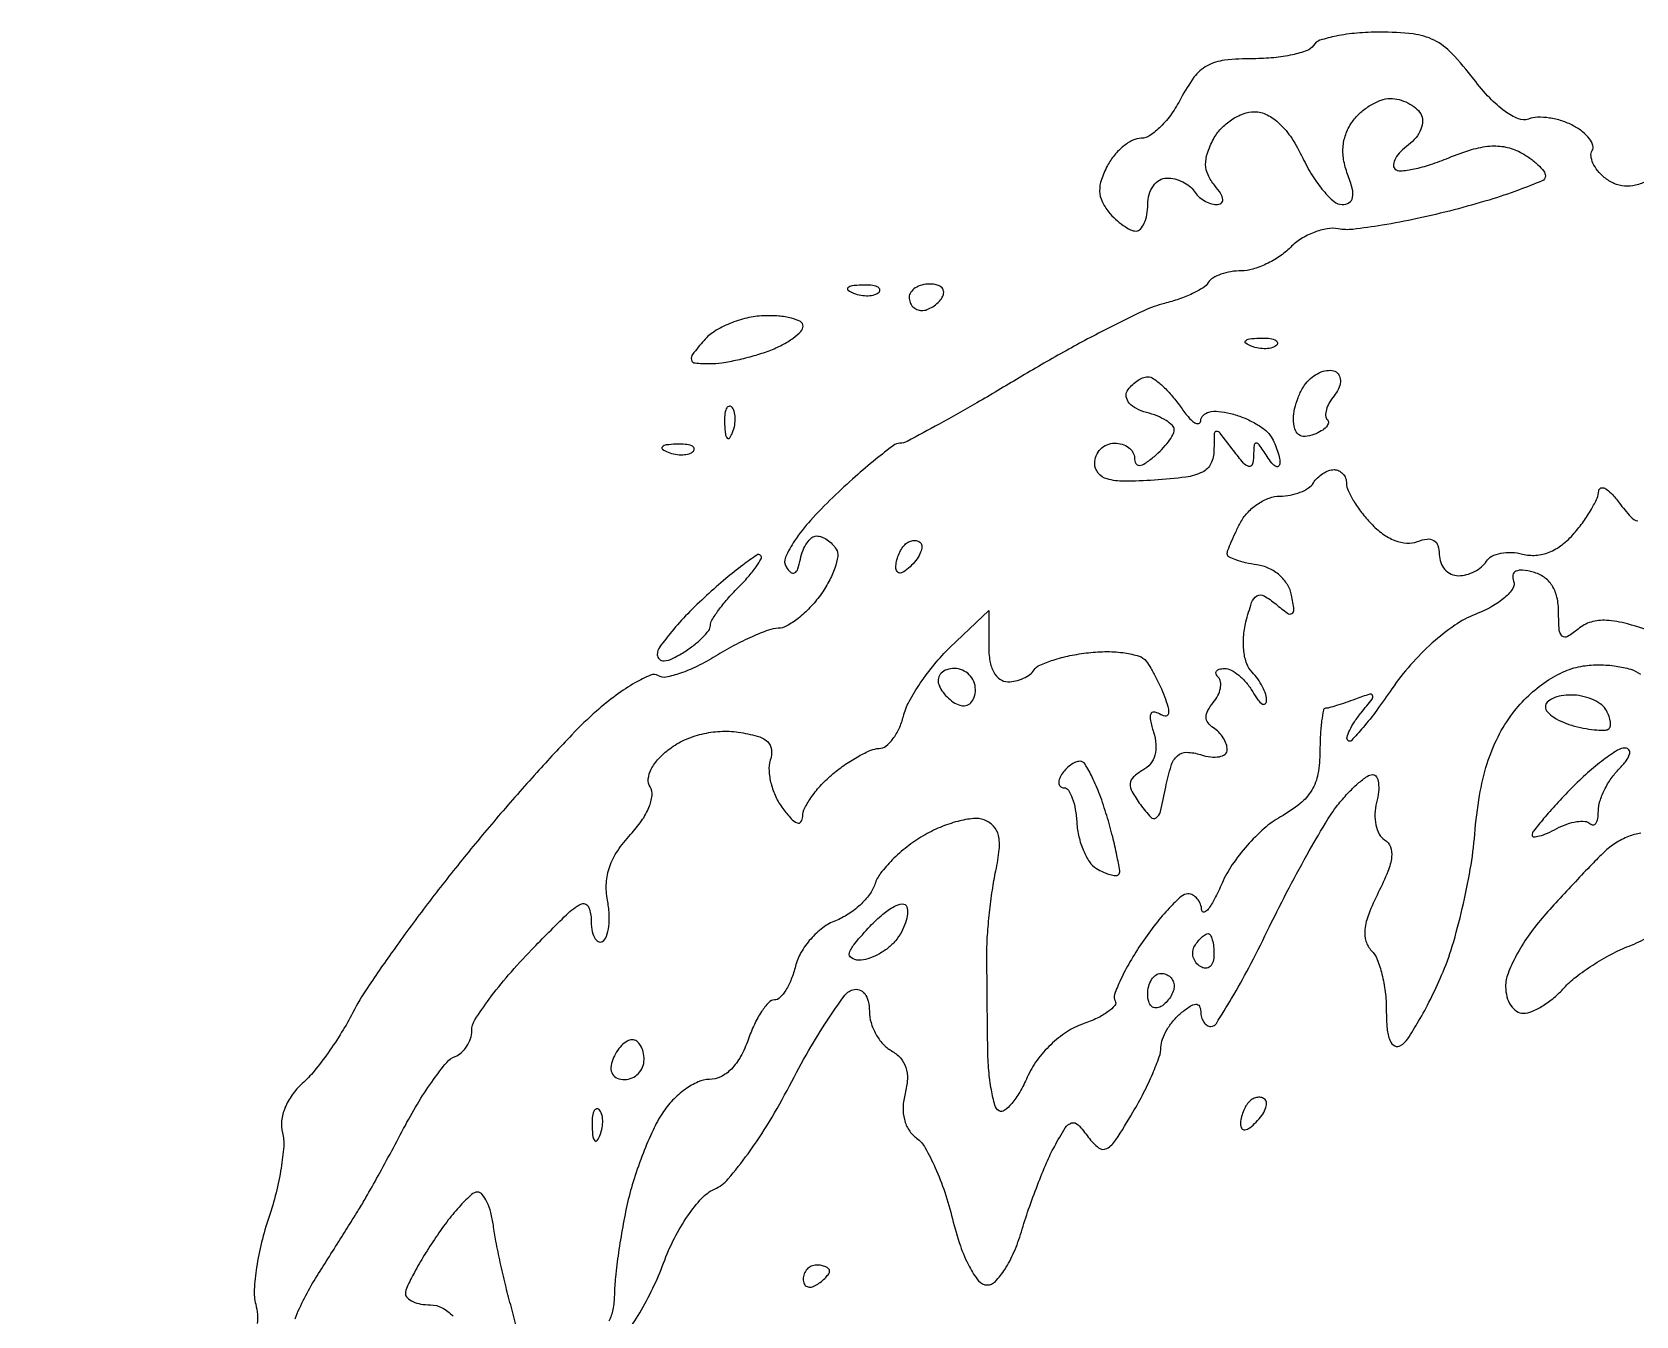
# Model space of a CAD drawing. Extents: x 0 to 102, y 0 to 135.
# Drawn here: x 80.86 to 91.1, y 29.79 to 37.99 of the extents above; entities that cross this region are included whole.
import ezdxf

# ---------------------------------------------------------------- set-up
doc = ezdxf.new("R2010")
doc.units = 0
doc.header["$MEASUREMENT"] = 0

msp = doc.modelspace()

# ---------------------------------------------------------------- linework, layer by layer
for points in [[(91.172242, 37.035552, -0.059117), (91.098366, 37.008799, -0.0784), (91.027167, 37.003601, -0.081694), (90.960077, 37.020491, -0.070885), (90.898224, 37.058515, -0.050039), (90.855338, 37.102033, -0.063954), (90.825926, 37.149968, -0.077903), (90.813649, 37.194831, -0.167852), (90.821401, 37.229341, 0.217903), (90.82562, 37.263058, 0.087154), (90.803693, 37.305331, 0.064415), (90.759843, 37.349568, 0.042459), (90.699698, 37.388652, 0.045904), (90.627536, 37.419132, 0.040017), (90.547629, 37.437667, 0.042042), (90.47217, 37.442494, 0.086783), (90.414337, 37.431175, -0.191923), (90.350254, 37.431997, -0.059444), (90.264542, 37.480032, -0.046028), (90.167015, 37.565837, -0.02642), (90.065503, 37.685279, 0.026315), (89.925647, 37.849905, 0.087814), (89.812245, 37.934123, 0.088828), (89.677549, 37.973792, 0.027311), (89.465187, 37.9854, 0.02117), (89.31914, 37.979214, 0.028111), (89.187526, 37.960549, 0.027935), (89.083617, 37.933691, 0.178982), (89.0415, 37.9008, -0.170153), (89.000947, 37.867996, -0.031499), (88.907273, 37.841051, -0.030588), (88.788635, 37.822398, -0.023704), (88.65798, 37.8162, 0.027914), (88.474872, 37.80597, 0.097881), (88.362784, 37.770464, 0.109114), (88.279302, 37.697351, 0.039246), (88.1955, 37.5624, -0.035074), (88.136299, 37.465268, -0.041605), (88.067044, 37.383154, -0.046312), (87.998326, 37.325925, -0.151613), (87.942504, 37.3086, 0.11638), (87.889089, 37.295996, 0.054606), (87.829067, 37.257309, 0.049893), (87.772081, 37.200783, 0.049628), (87.727306, 37.133992, 0.040058), (87.688227, 37.044404, 0.089281), (87.67692, 36.971157, 0.102377), (87.692333, 36.90502, 0.065019), (87.734688, 36.837892, 0.032926), (87.77875, 36.791399, 0.034953), (87.827707, 36.752088, 0.037342), (87.874327, 36.724647, 0.114841), (87.909759, 36.7164, 0.211751), (87.93815, 36.728988, 0.080835), (87.962192, 36.766103, 0.061523), (87.978556, 36.820821, 0.041949), (87.984, 36.8856, -0.070352), (87.993144, 36.950265, -0.086062), (88.01981, 37.005097, -0.100183), (88.059419, 37.041757, -0.137622), (88.105907, 37.0548, -0.061875), (88.156417, 37.048525, -0.051278), (88.207363, 37.029949, -0.053305), (88.251138, 37.002588, -0.08825), (88.2801, 36.9702, 0.067923), (88.306768, 36.937837, 0.052403), (88.343454, 36.910451, 0.053435), (88.384067, 36.891837, 0.080924), (88.422352, 36.8856, 0.145299), (88.452716, 36.894614, 0.277517), (88.463453, 36.916715, 0.122299), (88.450595, 36.953943, 0.029199), (88.411488, 37.007092, -0.065019), (88.369133, 37.07422, -0.102377), (88.35372, 37.140357, -0.089281), (88.365027, 37.213604, -0.040058), (88.404106, 37.303192, -0.066988), (88.452303, 37.369971, -0.055633), (88.519333, 37.426509, -0.057662), (88.594116, 37.464906, -0.09003), (88.665145, 37.4778, -0.118571), (88.745925, 37.458371, -0.073215), (88.825933, 37.401463, -0.057467), (88.902787, 37.308642, -0.03296), (88.973938, 37.1817, 0.027968), (89.036, 37.068336, 0.036274), (89.105719, 36.972579, 0.039418), (89.173012, 36.904643, 0.179739), (89.224275, 36.8856, 0.134853), (89.269177, 36.897935, 0.216375), (89.291494, 36.929972, 0.110542), (89.289316, 36.98735, 0.026306), (89.259907, 37.078933, -0.049524), (89.234657, 37.172214, -0.065428), (89.231604, 37.260117, -0.069184), (89.251119, 37.341952, -0.064872), (89.292478, 37.417333, -0.053394), (89.342957, 37.472833, -0.045534), (89.406677, 37.519787, -0.047735), (89.473348, 37.551881, -0.088542), (89.532284, 37.5624, -0.064669), (89.587904, 37.555176, -0.051854), (89.64442, 37.533779, -0.053425), (89.693346, 37.50226, -0.084747), (89.726232, 37.464966, -0.142855), (89.738651, 37.420054, -0.090574), (89.728073, 37.366402, -0.077159), (89.696393, 37.312249, -0.064108), (89.64794, 37.266251, 0.040512), (89.598654, 37.223686, 0.065482), (89.565313, 37.179525, 0.093255), (89.552028, 37.140732, 0.236614), (89.561161, 37.113239, 0.222681), (89.597823, 37.099973, 0.027818), (89.683766, 37.112667, 0.028467), (89.789892, 37.140807, 0.019921), (89.905899, 37.183935, -0.02542), (90.051237, 37.236157, -0.05384), (90.168672, 37.258322, -0.068232), (90.268801, 37.25258, -0.074602), (90.360453, 37.219904, -0.029183), (90.422295, 37.18201, -0.036546), (90.474546, 37.139657, -0.039727), (90.511469, 37.098989, -0.165938), (90.522, 37.068131, -0.303008), (90.501026, 37.036699, -0.00958), (90.350762, 36.977589, -0.015629), (90.162512, 36.914292, -0.009834), (89.939061, 36.851621, -0.010391), (89.704411, 36.795938, -0.012466), (89.481436, 36.753684, -0.011212), (89.292994, 36.727143, -0.077092), (89.199783, 36.730535, 0.090529), (89.129045, 36.73122, 0.05016), (89.045593, 36.708024, 0.047799), (88.963012, 36.666399, 0.055807), (88.894422, 36.611622, -0.047802), (88.825296, 36.554585, -0.037585), (88.740939, 36.506375, -0.038742), (88.654878, 36.473329, -0.072421), (88.581193, 36.4626, 0.041913), (88.514928, 36.457036, 0.043873), (88.451564, 36.440502, 0.048028), (88.399924, 36.416259, 0.121169), (88.370492, 36.387372, -0.1165), (88.337708, 36.354596, -0.027337), (88.26908, 36.317225, -0.026717), (88.183327, 36.281918, -0.023481), (88.090549, 36.254212, 0.049187), (87.95988, 36.207763, 0.008321), (87.721861, 36.09088, 0.009024), (87.44602, 35.943337, 0.007918), (87.163262, 35.77954, -0.003918), (86.89248, 35.619774, -0.005874), (86.653392, 35.484949, -0.002656), (86.448287, 35.373856, -0.119969), (86.401862, 35.361888, 0.159582), (86.360726, 35.347798, 0.00819), (86.248332, 35.260052, 0.012361), (86.116999, 35.148538, 0.008597), (85.974082, 35.016491, 0.018628), (85.831491, 34.869578, 0.035308), (85.730087, 34.739627, 0.042869), (85.671686, 34.634322, 0.250627), (85.675997, 34.573253, 0.068241), (85.705348, 34.538256, 0.317838), (85.730058, 34.535247, 0.191328), (85.751021, 34.560215, 0.031182), (85.767468, 34.62255, -0.045118), (85.784115, 34.679201, -0.057736), (85.809751, 34.72711, -0.069727), (85.839956, 34.759801, -0.173117), (85.87021, 34.7706, -0.095037), (85.902105, 34.764482, -0.052794), (85.937273, 34.745972, -0.050002), (85.970165, 34.71883, -0.056909), (85.99543, 34.68676, -0.175664), (86.005119, 34.640344, -0.047226), (85.987207, 34.565978, -0.041815), (85.949269, 34.479714, -0.032838), (85.894673, 34.393319, -0.032778), (85.827664, 34.31291, -0.035853), (85.752575, 34.244507, -0.03852), (85.680533, 34.196254, -0.123224), (85.625186, 34.181059, 0.081561), (85.562485, 34.169293, 0.017436), (85.459368, 34.127732, 0.017786), (85.341951, 34.070495, 0.016111), (85.224879, 34.003254, -0.023843), (85.110428, 33.93985, -0.031945), (85.000916, 33.894276, -0.033206), (84.909126, 33.869455, -0.190061), (84.860408, 33.878216, 0.242691), (84.810966, 33.88205, 0.030005), (84.710936, 33.832643, 0.03001), (84.591576, 33.754653, 0.020444), (84.465421, 33.65271, 0.022185), (84.308662, 33.50225, 0.006683), (84.083863, 33.260059, 0.006683), (83.838687, 32.98133, 0.007212), (83.607308, 32.703061, 0.007156), (83.387734, 32.422996, 0.007322), (83.177976, 32.138881, 0.007138), (83.003103, 31.887093, 0.030219), (82.909954, 31.728964, -0.020504), (82.838942, 31.602878, -0.01609), (82.752141, 31.472142, -0.016373), (82.663396, 31.355653, -0.037972), (82.587779, 31.276043, 0.053008), (82.522524, 31.203077, 0.060035), (82.477207, 31.120873, 0.065933), (82.455782, 31.03774, 0.094361), (82.460913, 30.961972, -0.082248), (82.468884, 30.875245, -0.021816), (82.452728, 30.736709, -0.021521), (82.420208, 30.578527, -0.020653), (82.373847, 30.421504, 0.022167), (82.32773, 30.263552, 0.022361), (82.295934, 30.102594, 0.022847), (82.280999, 29.960374, 0.078844), (82.290078, 29.868425, -0.041554), (82.301697, 29.801824, -0.071362), (82.298727, 29.745661, -0.107796)], [(82.541239, 29.774177, -0.022883), (82.601186, 29.907216, -0.023504), (82.672556, 30.033, 0.000257), (82.750554, 30.156694, 0.000239), (82.830336, 30.283497, 0.000238), (82.901164, 30.396305, 0.000808), (82.94719, 30.469954, 0.010583), (82.994064, 30.548906, 0.002332), (83.070982, 30.686433, 0.002424), (83.158402, 30.846289, 0.00233), (83.245441, 31.009108, -0.015388), (83.333871, 31.164618, -0.019426), (83.425482, 31.302435, -0.017831), (83.509387, 31.410285, -0.127576), (83.562691, 31.448355, 0.090963), (83.603487, 31.473245, 0.066687), (83.638054, 31.513596, 0.065288), (83.661422, 31.562621, 0.078763), (83.6694, 31.61295, -0.1431), (83.6896, 31.682086, -0.016931), (83.781231, 31.815334, -0.019135), (83.904307, 31.969249, -0.014598), (84.0501, 32.128284, -0.005305), (84.273942, 32.353749, -0.073437), (84.366412, 32.421424, -0.4151), (84.411527, 32.407382, -0.121125), (84.4308, 32.328993, 0.037028), (84.435998, 32.258904, 0.07962), (84.452318, 32.207413, 0.152556), (84.476373, 32.182538, 0.269495), (84.504054, 32.183288, 0.176946), (84.529431, 32.21552, 0.04932), (84.543558, 32.279253, 0.043263), (84.546221, 32.359688, 0.033891), (84.535666, 32.446401, -0.062679), (84.528675, 32.556025, -0.069192), (84.549746, 32.660148, -0.063127), (84.600725, 32.762037, -0.041069), (84.682775, 32.865158, 0.036668), (84.753177, 32.95206, 0.053946), (84.800229, 33.038231, 0.067289), (84.820152, 33.113841, 0.170841), (84.808196, 33.168546, -0.164138), (84.796235, 33.22005, -0.094044), (84.814341, 33.28192, -0.07061), (84.861158, 33.348445, -0.042608), (84.93304, 33.412957, -0.056208), (85.027317, 33.468697, -0.046415), (85.137869, 33.506427, -0.045658), (85.255484, 33.523586, -0.049879), (85.370743, 33.518275, -0.028805), (85.490463, 33.493592, -0.115247), (85.556044, 33.458578, -0.188096), (85.58201, 33.408588, -0.104012), (85.575039, 33.339138, 0.09183), (85.566731, 33.272589, 0.048495), (85.579696, 33.190089, 0.046018), (85.610092, 33.105447, 0.052743), (85.654413, 33.031862, 0.022122), (85.708804, 32.966194, 0.113204), (85.747382, 32.939268, 0.353606), (85.770831, 32.946415, 0.143841), (85.781709, 32.980439, -0.113369), (85.795561, 33.034798, -0.035438), (85.839525, 33.107131, -0.033363), (85.901705, 33.183448, -0.031297), (85.97475, 33.252575, -0.023527), (86.05527, 33.313561, -0.024822), (86.139775, 33.365551, -0.025458), (86.216648, 33.40278, -0.093541), (86.269238, 33.414185, 0.160823), (86.312822, 33.429894, 0.064837), (86.357695, 33.475578, 0.055131), (86.397013, 33.541647, 0.045219), (86.424133, 33.61923, -0.062514), (86.460723, 33.713354, -0.025121), (86.532523, 33.831555, -0.024384), (86.623583, 33.952626, -0.028307), (86.721845, 34.058058), (86.9688, 34.294656), (86.9688, 34.067328, 0.041773), (86.976751, 33.972328, 0.081489), (87.001292, 33.90059, 0.11481), (87.040308, 33.856181, 0.156593), (87.090707, 33.84, 0.055556), (87.140788, 33.845582, 0.049594), (87.190466, 33.862105, 0.05258), (87.232429, 33.886427, 0.097024), (87.259123, 33.915253, -0.151856), (87.295135, 33.946572, -0.026618), (87.380181, 33.978698, -0.026741), (87.487542, 34.006626, -0.021204), (87.605925, 34.025563, -0.029533), (87.725875, 34.032428, -0.036004), (87.838, 34.024132, -0.038941), (87.928335, 34.003582, -0.155563), (87.974277, 33.97146, -0.031757), (88.004226, 33.926583, -0.013916), (88.038341, 33.86371, -0.013707), (88.070967, 33.794752, -0.017843), (88.096798, 33.729856, -0.026172), (88.116033, 33.665587, -0.156383), (88.113557, 33.63115, -0.359784), (88.094336, 33.620698, -0.090466), (88.058567, 33.6347, 0.113493), (88.022876, 33.646828, 0.353533), (88.003062, 33.633901, 0.132474), (88.001037, 33.593141, 0.023394), (88.020945, 33.518473, -0.057449), (88.036186, 33.440303, -0.088716), (88.029387, 33.371982, -0.100812), (88.000664, 33.316417, -0.095416), (87.952011, 33.275229, 0.055847), (87.892383, 33.232315, 0.194677), (87.872115, 33.190449, 0.147345), (87.884116, 33.138317, 0.028373), (87.937459, 33.056109, 0.027254), (88.003258, 32.975867, 0.374758), (88.037818, 32.971967, 0.185029), (88.064862, 33.011487, 0.009204), (88.09914, 33.167851, -0.025158), (88.133473, 33.303611, -0.131443), (88.174034, 33.368393, -0.197539), (88.232044, 33.390226, -0.069419), (88.321483, 33.374991, 0.044216), (88.386706, 33.360477, 0.078316), (88.44166, 33.361892, 0.121109), (88.477916, 33.378217, 0.230629), (88.4916, 33.406306, 0.088051), (88.48509, 33.442988, 0.053314), (88.465542, 33.48266, 0.051312), (88.436824, 33.519141, 0.062029), (88.402892, 33.546439, -0.093136), (88.368753, 33.577567, -0.161683), (88.356621, 33.613556, -0.127031), (88.367404, 33.656114, -0.048005), (88.402158, 33.707266, 0.054477), (88.431677, 33.751943, 0.069559), (88.447938, 33.798482, 0.084854), (88.449089, 33.839669, 0.162415), (88.434466, 33.868934, -0.105088), (88.420702, 33.890127, -0.248872), (88.42291, 33.908248, -0.181723), (88.440964, 33.920658, -0.060741), (88.473296, 33.9246, -0.122071), (88.515684, 33.914095, -0.050155), (88.565365, 33.88111, -0.045655), (88.614039, 33.833191, -0.043668), (88.654024, 33.77655, 0.02502), (88.687485, 33.725191, 0.089031), (88.71568, 33.698083, 0.323085), (88.733408, 33.698737, 0.223616), (88.742827, 33.71733, 0.084954), (88.737046, 33.758191, 0.039152), (88.716642, 33.808068, 0.037302), (88.686362, 33.858452, 0.042445), (88.650074, 33.901486, -0.111274), (88.616214, 33.955045, -0.055458), (88.597721, 34.033557, -0.049223), (88.595672, 34.126024, -0.042449), (88.61126, 34.221972, -0.019379), (88.647203, 34.344813, -0.17778), (88.68139, 34.387498, -0.271215), (88.726325, 34.388124, -0.044271), (88.800943, 34.336609, 0.014548), (88.876772, 34.277316, 0.292704), (88.904696, 34.275497, 0.307391), (88.917074, 34.299872, 0.015498), (88.902343, 34.392593, 0.092527), (88.876032, 34.459817, 0.073761), (88.82549, 34.519233, 0.070878), (88.757673, 34.56339, 0.073614), (88.681086, 34.586134, -0.020409), (88.608476, 34.599536, -0.031494), (88.547261, 34.617558, -0.032493), (88.502467, 34.637253, -0.279882), (88.4916, 34.655146, -0.090377), (88.496142, 34.680068, -0.010531), (88.517326, 34.732861, -0.012369), (88.545641, 34.795029, -0.009818), (88.579177, 34.860762, -0.068613), (88.624655, 34.923345, -0.055962), (88.688389, 34.976331, -0.057687), (88.75982, 35.012303, -0.088044), (88.827984, 35.0244, 0.047702), (88.893536, 35.030668, 0.04668), (88.957212, 35.049251, 0.05056), (89.009881, 35.076556, 0.109917), (89.0415, 35.109, -0.06081), (89.067405, 35.141361, -0.051032), (89.101811, 35.168749, -0.053229), (89.139081, 35.187399, -0.089642), (89.173393, 35.1936, -0.109931), (89.203763, 35.186841, -0.099891), (89.229615, 35.16771, -0.095049), (89.246954, 35.139113, -0.089118), (89.253, 35.105463, 0.110306), (89.26301, 35.060642, 0.027252), (89.298951, 34.993893, 0.026557), (89.349554, 34.92017, 0.023852), (89.40943, 34.849417, 0.048587), (89.482973, 34.784435, 0.064627), (89.56129, 34.741904, 0.074977), (89.637619, 34.724935, 0.109304), (89.70553, 34.735106, -0.059737), (89.767396, 34.75071, -0.166645), (89.810659, 34.741827, -0.185346), (89.83651, 34.709298, -0.07639), (89.8452, 34.652751, 0.088448), (89.854455, 34.600844, 0.094811), (89.88101, 34.556736, 0.099989), (89.920601, 34.527228, 0.110744), (89.967107, 34.5168, 0.06673), (90.017954, 34.523616, 0.052216), (90.069901, 34.543816, 0.053447), (90.11512, 34.573571, 0.082295), (90.145855, 34.60877, -0.137513), (90.180454, 34.640611, -0.068288), (90.23723, 34.660327, -0.059824), (90.306173, 34.665741, -0.053711), (90.377098, 34.655133, 0.081981), (90.461957, 34.647288, 0.078042), (90.546391, 34.666807, 0.069839), (90.62838, 34.714013, 0.048661), (90.705951, 34.787607, 0.02262), (90.765266, 34.862597, 0.024588), (90.815821, 34.940639, 0.025074), (90.85216, 35.011211, 0.099424), (90.863091, 35.058495, -0.308608), (90.876412, 35.076856, -0.221677), (90.902459, 35.074457, -0.073309), (90.944031, 35.041217, -0.025713), (90.993331, 34.982512, 0.019711), (91.067116, 34.89248, 0.162341), (91.112396, 34.866376, 0.256368)], [(91.254115, 34.144753, 0.013868), (91.045433, 34.209457, 0.053023), (90.911362, 34.232055, 0.088027), (90.813929, 34.220844, 0.10098), (90.731445, 34.176694, -0.037381), (90.664275, 34.128944, -0.325349), (90.629868, 34.131904, -0.19961), (90.610473, 34.170872, -0.01695), (90.6066, 34.285074, 0.05546), (90.59615, 34.378994, 0.0871), (90.564951, 34.453748, 0.098059), (90.513492, 34.50739, 0.088957), (90.44373, 34.539658, 0.037791), (90.376292, 34.551945, 0.136019), (90.333572, 34.544801, 0.25025), (90.315298, 34.520476, 0.130808), (90.31943, 34.481735, -0.244838), (90.314117, 34.43526, -0.066151), (90.263301, 34.378035, -0.051172), (90.180088, 34.319842, -0.03354), (90.074188, 34.269862, 0.057896), (89.94394, 34.20046, 0.031014), (89.800588, 34.08753, 0.029469), (89.661386, 33.947553, 0.031455), (89.542837, 33.795061, -0.009822), (89.445527, 33.658052, -0.016744), (89.35826, 33.548059, -0.010999), (89.284523, 33.465027, -0.423998), (89.262094, 33.464566, -0.274522), (89.256477, 33.48625, -0.0405), (89.273248, 33.530364, -0.036216), (89.303965, 33.584428, -0.023492), (89.346694, 33.642295, 0.00686), (89.415729, 33.729558, 0.271587), (89.418678, 33.752991, 0.389238), (89.400697, 33.761091, 0.009938), (89.309531, 33.72894, -0.006905), (89.2476, 33.706676, -0.008716), (89.189691, 33.687879, -0.007157), (89.140832, 33.673717, -0.067053), (89.119181, 33.6708, 0.359837), (89.105166, 33.659214, 0.014817), (89.094036, 33.590033, 0.019908), (89.086018, 33.501263, 0.012082), (89.083265, 33.39585, -0.043561), (89.070462, 33.252393, -0.091683), (89.031316, 33.148057, -0.088959), (88.956545, 33.062675, -0.039222), (88.831878, 32.97817, 0.051506), (88.726881, 32.903176, 0.031169), (88.618756, 32.795037, 0.030994), (88.523778, 32.672925, 0.046856), (88.458615, 32.55517, -0.014695), (88.410988, 32.454315, -0.041805), (88.370134, 32.388293, -0.161026), (88.344425, 32.370179, -0.483089), (88.329301, 32.38065, 0.074423), (88.320531, 32.421057, 0.083756), (88.300472, 32.455336, 0.093656), (88.272495, 32.478308, 0.125834), (88.24085, 32.4864, 0.185048), (88.19774, 32.46988, 0.020787), (88.12133, 32.395269, 0.023002), (88.035182, 32.294991, 0.016728), (87.948491, 32.176168, 0.016638), (87.870525, 32.05279, 0.024231), (87.810905, 31.938787, 0.021603), (87.771956, 31.844085, 0.229026), (87.776141, 31.803709, -0.32357), (87.773981, 31.773888, -0.062502), (87.731918, 31.734876, -0.045567), (87.661987, 31.693727, -0.026347), (87.571588, 31.656768, 0.061572), (87.466547, 31.604932, 0.045393), (87.364952, 31.52409, 0.04462), (87.277707, 31.424368, 0.053266), (87.215337, 31.316228, -0.026499), (87.167084, 31.221165, -0.044247), (87.115642, 31.147739, -0.057867), (87.068522, 31.103344, -0.307584), (87.034966, 31.101893, -0.18941), (87.008481, 31.137256, -0.022154), (86.986138, 31.235259, -0.024082), (86.969756, 31.358929, -0.017485), (86.963012, 31.497641, -0.000614), (86.961103, 31.651833, -0.000454), (86.959355, 31.82239, -0.000458), (86.957998, 31.983503, -0.001031), (86.957333, 32.1057, -0.017945), (86.961134, 32.222615, -0.009828), (86.973741, 32.365427, -0.009784), (86.992257, 32.510126, -0.015378), (87.014396, 32.633475, 0.024309), (87.036409, 32.770107, 0.084053), (87.031357, 32.85928, 0.134317), (86.999734, 32.918378, 0.11197), (86.940339, 32.958096, 0.117505), (86.87195, 32.967209, 0.038521), (86.771257, 32.949045, 0.035914), (86.658649, 32.910817, 0.033637), (86.550072, 32.856166, 0.032408), (86.447581, 32.786295, 0.030814), (86.353135, 32.702661, 0.032292), (86.279123, 32.618253, 0.087214), (86.242352, 32.547849, -0.08407), (86.208793, 32.482607, -0.045397), (86.148134, 32.415308, -0.043543), (86.071928, 32.356227, -0.052329), (85.991024, 32.315346, 0.072249), (85.909788, 32.270165, 0.049648), (85.832619, 32.198126, 0.049441), (85.770789, 32.111836, 0.069371), (85.735291, 32.024092, -0.032921), (85.708829, 31.941969, -0.044964), (85.673821, 31.872607, -0.052831), (85.636024, 31.824191, -0.203332), (85.601628, 31.8096, 0.209684), (85.565155, 31.793601, 0.039641), (85.519259, 31.735046, 0.0363), (85.47304, 31.652994, 0.026254), (85.433323, 31.5558, -0.041837), (85.385623, 31.448714, -0.067615), (85.326324, 31.368687, -0.083631), (85.258621, 31.319199, -0.116604), (85.185874, 31.302, 0.10703), (85.114816, 31.286613, 0.048917), (85.032227, 31.238858, 0.045357), (84.951713, 31.169281, 0.046896), (84.88606, 31.08705, 0.036197), (84.826279, 30.979591, 0.016175), (84.76278, 30.830637, 0.015913), (84.705498, 30.668081, 0.020794), (84.664161, 30.516, 0.011227), (84.632852, 30.362619, 0.008985), (84.605829, 30.196163, 0.009102), (84.586395, 30.041205, 0.022676), (84.57941, 29.92725, -0.041974), (84.570029, 29.833543, -0.071939), (84.544825, 29.759308, -0.099011)], [(84.654953, 29.681179, 0.022464), (84.741431, 29.81297, 0.021896), (84.825224, 29.969315, 0.023245), (84.893212, 30.129348, -0.029068), (84.963067, 30.288602, -0.03278), (85.048526, 30.432134, -0.035492), (85.137901, 30.544135, -0.102009), (85.218261, 30.601872, 0.11141), (85.305657, 30.66716, 0.019807), (85.43286, 30.828485, 0.020555), (85.569138, 31.033362, 0.017253), (85.696808, 31.260876, -0.011154), (85.81908, 31.485135, -0.015516), (85.939106, 31.679805, -0.011921), (86.046253, 31.833968, -0.157889), (86.10165, 31.874053, -0.15749), (86.143137, 31.874085, -0.152312), (86.17746, 31.849894, -0.107832), (86.199971, 31.802044, -0.056282), (86.2074, 31.736254, 0.07196), (86.217759, 31.66465, 0.055447), (86.248397, 31.591803, 0.056307), (86.293569, 31.528716, 0.081856), (86.346965, 31.486103, -0.082962), (86.405313, 31.439328, -0.104195), (86.439782, 31.379386, -0.091538), (86.449705, 31.30445, -0.05126), (86.435618, 31.213312, 0.053676), (86.422471, 31.125448, 0.073291), (86.430852, 31.045949, 0.081868), (86.460333, 30.97899, 0.090446), (86.508971, 30.927663, -0.106949), (86.563596, 30.866107, -0.023562), (86.62738, 30.739164, -0.023481), (86.688498, 30.582306, -0.020695), (86.737567, 30.4137, 0.02116), (86.788014, 30.240962, 0.039185), (86.845529, 30.10672, 0.049381), (86.904633, 30.016859, 0.22633), (86.959462, 29.9907, 0.205716), (87.01144, 30.01303, 0.046837), (87.071959, 30.090105, 0.041037), (87.130324, 30.199524, 0.029957), (87.177342, 30.3291, -0.011434), (87.223837, 30.473719, -0.008949), (87.280653, 30.628489, -0.009066), (87.338744, 30.770676, -0.021803), (87.388167, 30.873097, -0.014363), (87.457578, 30.993791, -0.188721), (87.497951, 31.024299, -0.279839), (87.539078, 31.012843, -0.030519), (87.604532, 30.933923, 0.067343), (87.669981, 30.865863, 0.303547), (87.72223, 30.86162, 0.12272), (87.78029, 30.91599, 0.010235), (87.889495, 31.092712, 0.014668), (87.958062, 31.217122, 0.016797), (88.015988, 31.339914, 0.016093), (88.057968, 31.446559, 0.085918), (88.0686, 31.507977, -0.089401), (88.077681, 31.558361, -0.043142), (88.105877, 31.617806, -0.040937), (88.146945, 31.676447, -0.046358), (88.1955, 31.725, -0.024942), (88.253977, 31.768798, -0.128583), (88.291829, 31.782069, -0.300026), (88.313801, 31.770022, -0.122183), (88.3224, 31.735359, 0.066206), (88.327228, 31.699059, 0.083366), (88.341366, 31.668294, 0.09929), (88.362344, 31.647718, 0.145463), (88.386966, 31.6404, 0.257856), (88.422222, 31.659877, 0.006719), (88.519218, 31.818821, 0.01255), (88.628788, 32.014987, 0.008045), (88.746516, 32.24779, -0.007033), (88.870763, 32.494723, -0.00735), (89.000142, 32.734425, -0.007103), (89.117825, 32.938144, -0.031949), (89.19569, 33.05149, -0.020559), (89.259895, 33.126656, -0.026199), (89.325308, 33.190134, -0.025828), (89.383902, 33.236209, -0.154899), (89.42042, 33.2478, -0.271971), (89.443739, 33.234102, -0.093854), (89.456576, 33.195554, -0.061997), (89.457176, 33.13811, -0.035613), (89.444448, 33.069941, 0.056056), (89.433949, 32.99742, 0.061139), (89.440368, 32.926547, 0.06924), (89.461839, 32.86786, 0.132833), (89.495873, 32.831553, -0.164999), (89.532808, 32.786818, -0.120859), (89.540737, 32.722447, -0.066921), (89.516893, 32.629694, -0.01937), (89.455939, 32.494658, 0.021654), (89.395011, 32.358016, 0.064922), (89.37012, 32.259083, 0.101761), (89.376583, 32.184129, 0.124783), (89.412435, 32.123925, -0.10295), (89.448795, 32.068454, -0.032695), (89.47908, 31.973804, -0.031069), (89.499845, 31.861097, -0.030028), (89.5068, 31.745387, 0.022391), (89.512145, 31.626098, 0.073417), (89.530554, 31.549587, 0.177762), (89.560424, 31.516513, 0.265481), (89.598401, 31.517827, 0.108087), (89.643467, 31.561431, 0.014819), (89.713008, 31.673116, 0.016453), (89.788151, 31.812524, 0.013237), (89.85992, 31.96697, 0.02926), (89.928075, 32.153672, 0.015221), (89.992098, 32.393302, 0.015084), (90.043062, 32.644109, 0.022212), (90.071283, 32.8671, -0.020748), (90.101844, 33.114391, -0.035004), (90.150359, 33.317534, -0.040574), (90.219913, 33.488926, -0.045816), (90.313966, 33.639549, -0.040351), (90.413489, 33.750666, -0.042383), (90.528043, 33.842361, -0.045216), (90.648043, 33.907906, -0.066053), (90.763707, 33.940871, -0.037628), (90.867475, 33.9482, -0.035019), (90.973737, 33.940245, -0.036938), (91.067202, 33.919484, -0.090286), (91.129736, 33.887522, -0.078593)], [(91.131833, 32.874555, 0.052718), (91.052854, 32.85254, 0.048268), (90.970699, 32.81043, 0.048062), (90.898013, 32.753298, 0.009689), (90.818749, 32.674637, 0.003907), (90.713485, 32.564333, 0.003864), (90.601969, 32.443781, 0.004889), (90.50085, 32.330555, 0.028502), (90.411811, 32.216351, 0.028681), (90.336541, 32.092994, 0.029935), (90.28383, 31.978264, 0.092972), (90.2682, 31.894932, 0.065152), (90.276701, 31.829968, 0.082636), (90.301625, 31.774918, 0.098987), (90.338595, 31.738093, 0.147583), (90.381988, 31.725, 0.102232), (90.435824, 31.736124, 0.037111), (90.505276, 31.772432, 0.034917), (90.577589, 31.824681, 0.034947), (90.641904, 31.88647, -0.04441), (90.716991, 31.955927, -0.021439), (90.824077, 32.031545, -0.021069), (90.943235, 32.101336, -0.028312), (91.056866, 32.1536, 0.034682), (91.178638, 32.211497, 0.017519)], [(88.9569, 18.19047, 0.000001), (89.104993, 18.251533, 0.000001), (89.270403, 18.319737, 0.000001), (89.427824, 18.384646, 0.000001)], [(83.95295, 29.727527, 0.00945), (83.9177, 29.8638, -0.008225), (83.884036, 29.992641, -0.006228), (83.851193, 30.135049, -0.0063), (83.823703, 30.269551, -0.01454), (83.807274, 30.3714, 0.031962), (83.791296, 30.452398, 0.046396), (83.766231, 30.520772, 0.056449), (83.73656, 30.568426, 0.229173), (83.70664, 30.5829, 0.187991), (83.668003, 30.567841, 0.019976), (83.598319, 30.498458, 0.022453), (83.519627, 30.405545, 0.016207), (83.44012, 30.295439, 0.010731), (83.365932, 30.180085, 0.013971), (83.303305, 30.071244, 0.011594), (83.256125, 29.978594, 0.112425), (83.2464, 29.935889, 0.206476), (83.258287, 29.908332, 0.082818), (83.293088, 29.884976, 0.063154), (83.344492, 29.869093, 0.043413), (83.405336, 29.8638, -0.122606), (83.479485, 29.84534, -0.078313), (83.550861, 29.79172, -0.062051)]]:
    msp.add_lwpolyline(points, format="xyb")
for points in [[(86.15805, 36.371321, 0.018894), (86.094911, 36.366326, 0.168741), (86.070228, 36.35437, 0.470617), (86.071687, 36.338952, 0.054073), (86.106938, 36.320209, 0.051402), (86.153203, 36.307008, 0.05415), (86.200372, 36.303842, 0.060344), (86.241429, 36.310539, 0.126455), (86.269087, 36.326887, 0.296942), (86.272997, 36.345403, 0.208169), (86.257554, 36.361024, 0.077125), (86.216947, 36.370391, 0.028489)], [(86.593093, 36.378, 0.062283), (86.542662, 36.371694, 0.080552), (86.499944, 36.353149, 0.097988), (86.471354, 36.325665, 0.153634), (86.4612, 36.2934, 0.092995), (86.467259, 36.261105, 0.096318), (86.484585, 36.233651, 0.099231), (86.510433, 36.215277, 0.105429), (86.540807, 36.2088, 0.089642), (86.575119, 36.215001, 0.053229), (86.612389, 36.233651, 0.051032), (86.646795, 36.261039, 0.06081), (86.6727, 36.2934, 0.139169), (86.681832, 36.325518, 0.191142), (86.670883, 36.353149, 0.138808), (86.639761, 36.371802, 0.066118)], [(85.531623, 36.175508, 0.049499), (85.425516, 36.161146, 0.039669), (85.315765, 36.125656, 0.041038), (85.218704, 36.075854, 0.076474), (85.151751, 36.01845, 0.012469), (85.078891, 35.929165, 0.227974), (85.071409, 35.894271, 0.322618), (85.094579, 35.874372, 0.021361), (85.187521, 35.8704, 0.03699), (85.265253, 35.876158, 0.016497), (85.36629, 35.894636, 0.016225), (85.472383, 35.921311, 0.021142), (85.567393, 35.952906, 0.028064), (85.650485, 35.989956, 0.037753), (85.720654, 36.033076, 0.041705), (85.77042, 36.075838, 0.196883), (85.7844, 36.109964, 0.28019), (85.767308, 36.13807, 0.056146), (85.710147, 36.159971, 0.044467), (85.628484, 36.173555, 0.027902)], [(88.69605, 36.032921, -0.028489), (88.754947, 36.031991, -0.077125), (88.795554, 36.022624, -0.208169), (88.810997, 36.007003, -0.296942), (88.807087, 35.988487, -0.126455), (88.779429, 35.972139, -0.060344), (88.738372, 35.965442, -0.05415), (88.691203, 35.968608, -0.051402), (88.644937, 35.981809, -0.054073), (88.609687, 36.000552, -0.470617), (88.608228, 36.01597, -0.168741), (88.632911, 36.027926, -0.018894)], [(87.984196, 35.7858, -0.154093), (88.02139, 35.774058, -0.031766), (88.075716, 35.730568, -0.030634), (88.134795, 35.669759, -0.02468), (88.190703, 35.597776, 0.022184), (88.241441, 35.531773, 0.064752), (88.283714, 35.493038, 0.219559), (88.309317, 35.488375, 0.34216), (88.3224, 35.505256, -0.201929), (88.336931, 35.539769, -0.133223), (88.37505, 35.561037, -0.083353), (88.435563, 35.565748, -0.039755), (88.51275, 35.552651, -0.033528), (88.590179, 35.527456, -0.031266), (88.665443, 35.491642, -0.032753), (88.728192, 35.451234, -0.084988), (88.765255, 35.412521, -0.036357), (88.789052, 35.371089, -0.027585), (88.809151, 35.32268, -0.028206), (88.822991, 35.274908, -0.056455), (88.827409, 35.2359, -0.190341), (88.819647, 35.21625, -0.335455), (88.803319, 35.213428, -0.102785), (88.777071, 35.2347, -0.027796), (88.7454, 35.2782, 0.007937), (88.695501, 35.352788, 0.246125), (88.676395, 35.3628, 0.389375), (88.663674, 35.351123, 0.013536), (88.659405, 35.2782, -0.062602), (88.651024, 35.225064, -0.414741), (88.629783, 35.213377, -0.146954), (88.595029, 35.235904, -0.014079), (88.531209, 35.31552, 0.0042), (88.445999, 35.426232, 0.23057), (88.422988, 35.437439, 0.404363), (88.40878, 35.423703, 0.008334), (88.406932, 35.31552, -0.115799), (88.38726, 35.231873, -0.163674), (88.333534, 35.178215, -0.083359), (88.22764, 35.146157, -0.015814), (88.026232, 35.126761, -0.01442), (87.833199, 35.119898, -0.069536), (87.724555, 35.134338, -0.15378), (87.667553, 35.171372, -0.174094), (87.6456, 35.232511, -0.096378), (87.655275, 35.28224, -0.09728), (87.682877, 35.324528, -0.098546), (87.724075, 35.352841, -0.101764), (87.7725, 35.3628, -0.073201), (87.82099, 35.355663, -0.087756), (87.862123, 35.334906, -0.100549), (87.889621, 35.304053, -0.132654), (87.8994, 35.267841, 0.122183), (87.907999, 35.233178, 0.300026), (87.929971, 35.221131, 0.128583), (87.967823, 35.234402, 0.024942), (88.0263, 35.2782, 0.027533), (88.074871, 35.323248, 0.031475), (88.115923, 35.37149, 0.033118), (88.144937, 35.416175, 0.128116), (88.1532, 35.447892, 0.205251), (88.14123, 35.475824, 0.050879), (88.100997, 35.507007, 0.043658), (88.043532, 35.536229, 0.03186), (87.975488, 35.558739, -0.054424), (87.911485, 35.583161, -0.092644), (87.866315, 35.618074, -0.133697), (87.846708, 35.657432, -0.189716), (87.853581, 35.695506, -0.054067), (87.880476, 35.730045, -0.049115), (87.914968, 35.759276, -0.052302), (87.951479, 35.779239, -0.099286)], [(89.186051, 35.817191, -0.158802), (89.208164, 35.791057, -0.118321), (89.213911, 35.75347, -0.091732), (89.201808, 35.709182, -0.060825), (89.173242, 35.664734, 0.044009), (89.142901, 35.620834, 0.06038), (89.124392, 35.576588, 0.07599), (89.119666, 35.538637, 0.191697), (89.130483, 35.513517, -0.252374), (89.136854, 35.492241, -0.13246), (89.124067, 35.466869, -0.078221), (89.091957, 35.440665, -0.040501), (89.045149, 35.418207, -0.074923), (88.98792, 35.405599, -0.181623), (88.947122, 35.417865, -0.168527), (88.922541, 35.454937, -0.062978), (88.9146, 35.517735, -0.05561), (88.921794, 35.582216, -0.038753), (88.943429, 35.652237, -0.039127), (88.975148, 35.717011, -0.063039), (89.012743, 35.765503, -0.058483), (89.055871, 35.799571, -0.065566), (89.104136, 35.82117, -0.07509), (89.14999, 35.82763, -0.136749)], [(85.327912, 35.593687, 0.296942), (85.309397, 35.597597, 0.208169), (85.293776, 35.582154, 0.077125), (85.284409, 35.541547, 0.028489), (85.283479, 35.48265, 0.018894), (85.288474, 35.419511, 0.168741), (85.30043, 35.394828, 0.470617), (85.315848, 35.396287, 0.054073), (85.334591, 35.431537, 0.051402), (85.347792, 35.477803, 0.05415), (85.350958, 35.524972, 0.060344), (85.344261, 35.566029, 0.126455)], [(84.97365, 35.356121, 0.018894), (84.910511, 35.351126, 0.168741), (84.885828, 35.33917, 0.470617), (84.887287, 35.323752, 0.054073), (84.922537, 35.305009, 0.051402), (84.968803, 35.291808, 0.05415), (85.015972, 35.288642, 0.060344), (85.057029, 35.295339, 0.126455), (85.084688, 35.311687, 0.296942), (85.088597, 35.330203, 0.208169), (85.073154, 35.345824, 0.077125), (85.032547, 35.355191, 0.028489)], [(86.53311, 34.72689, -0.212536), (86.542385, 34.702731, -0.080535), (86.534573, 34.666612, -0.061283), (86.511833, 34.624603, -0.041736), (86.47671, 34.58307, -0.034019), (86.43523, 34.546881, -0.131573), (86.40389, 34.534081, -0.290264), (86.384525, 34.543172, -0.142677), (86.3766, 34.57038, -0.054831), (86.380736, 34.607985, -0.038674), (86.393168, 34.648688, -0.039129), (86.411394, 34.686233, -0.063896), (86.433, 34.7142, -0.075941), (86.45784, 34.732456, -0.089268), (86.485672, 34.741193, -0.100736), (86.512096, 34.739215, -0.128169)], [(85.51342, 34.64678, 0.360749), (85.489779, 34.648984, 0.009821), (85.39904, 34.584326, 0.015995), (85.290673, 34.49834, 0.00973), (85.16797, 34.390244, 0.014386), (85.047644, 34.273469, 0.019364), (84.946087, 34.160644, 0.016743), (84.869996, 34.062738, 0.158096), (84.8538, 34.012796, 0.213925), (84.866863, 33.983661, 0.208521), (84.89751, 33.973618, 0.089852), (84.949761, 33.988289, 0.026332), (85.023, 34.028833, 0.025323), (85.087778, 34.074, 0.03201), (85.142497, 34.122334, 0.033519), (85.181601, 34.167255, 0.163755), (85.1922, 34.19875, -0.138996), (85.202107, 34.233701, -0.02), (85.243973, 34.2959, -0.021418), (85.300962, 34.367059, -0.016828), (85.36845, 34.43925, 0.016693), (85.433757, 34.50907, 0.027227), (85.483738, 34.572915, 0.025929), (85.516437, 34.625315, 0.33457)], [(86.75025, 33.9246, 0.077096), (86.701581, 33.917051, 0.119977), (86.665485, 33.895089, 0.144529), (86.647674, 33.862357, 0.134046), (86.649788, 33.824137, 0.068635), (86.669999, 33.783221, 0.04742), (86.702949, 33.743349, 0.04742), (86.742821, 33.710399, 0.068635), (86.783738, 33.690187, 0.134046), (86.821957, 33.688074, 0.144529), (86.854689, 33.705885, 0.119977), (86.876651, 33.741981, 0.077096), (86.8842, 33.79065, 0.099038), (86.873974, 33.84177, 0.097945), (86.844852, 33.885252, 0.097945), (86.80137, 33.914374, 0.099038)], [(90.686207, 33.7554, 0.043565), (90.623346, 33.749912, 0.063321), (90.570236, 33.733447, 0.083017), (90.534287, 33.709234, 0.205936), (90.522, 33.680667, 0.193392), (90.534903, 33.648554, 0.055551), (90.57683, 33.613548, 0.047043), (90.637201, 33.581296, 0.035233), (90.708656, 33.557123, 0.019619), (90.782574, 33.540861, 0.026753), (90.850268, 33.532436, 0.025832), (90.905073, 33.531412, 0.190356), (90.928627, 33.541627, 0.18005), (90.937424, 33.560853, 0.063227), (90.935776, 33.591661, 0.052789), (90.925066, 33.628185, 0.04074), (90.906179, 33.665171, 0.106183), (90.872962, 33.699761, 0.05125), (90.818559, 33.728895, 0.047565), (90.753156, 33.748712, 0.049826)], [(91.032792, 33.417, 0.140495), (90.982179, 33.402492, 0.020545), (90.893045, 33.341589, 0.021876), (90.791283, 33.258583, 0.017196), (90.688349, 33.160283, 0.007687), (90.592194, 33.058844, 0.011293), (90.511116, 32.966534, 0.00681), (90.44653, 32.887397, 0.169311), (90.4374, 32.861207, 0.426076), (90.448294, 32.850744, 0.055252), (90.483835, 32.856141, 0.037888), (90.534815, 32.873995, 0.019703), (90.595477, 32.903447, -0.03784), (90.659912, 32.931894, -0.048477), (90.722811, 32.947503, -0.056832), (90.775388, 32.949228, -0.178012), (90.806977, 32.934623, 0.206876), (90.827073, 32.926657, 0.244758), (90.844707, 32.936537, 0.107452), (90.856729, 32.967907, 0.037988), (90.8604, 33.016157, -0.077084), (90.869903, 33.07743, -0.038245), (90.899452, 33.150523, -0.036799), (90.942465, 33.223232, -0.044437), (90.993343, 33.284057, 0.033364), (91.038145, 33.335274, 0.091134), (91.059862, 33.378002, 0.224246), (91.055735, 33.404808, 0.24919)], [(87.552602, 33.3324, 0.103764), (87.523442, 33.326283, 0.051653), (87.490478, 33.307549, 0.048122), (87.45901, 33.280162, 0.051264), (87.4341, 33.2478, 0.059313), (87.419031, 33.215379, 0.126971), (87.417278, 33.188034, 0.19106), (87.428638, 33.17016, 0.157842), (87.450257, 33.16314, -0.256263), (87.477497, 33.148167, -0.054076), (87.502381, 33.097741, -0.044176), (87.521672, 33.025827, -0.028988), (87.531588, 32.940589, 0.043651), (87.544774, 32.850365, 0.042832), (87.573462, 32.763201, 0.046176), (87.612304, 32.691396, 0.107681), (87.656038, 32.649149, 0.029069), (87.700915, 32.624897, 0.041106), (87.743484, 32.609109, 0.047354), (87.778365, 32.60282, 0.220765), (87.797064, 32.609664, 0.240723), (87.80497, 32.634098, 0.00894), (87.787365, 32.732297, 0.014482), (87.760341, 32.850787, 0.009475), (87.722673, 32.985764, 0.01642), (87.678075, 33.118589, 0.024843), (87.629874, 33.230576, 0.022085), (87.583829, 33.314802, 0.262369)], [(86.446371, 32.403986, -0.111268), (86.450827, 32.359638, -0.050058), (86.437898, 32.302234, -0.046143), (86.411343, 32.241764, -0.046714), (86.374239, 32.187456, -0.05475), (86.325153, 32.139983, -0.043088), (86.26296, 32.099841, -0.044413), (86.197775, 32.072414, -0.077532), (86.139994, 32.0634, -0.142591), (86.092162, 32.077324, -0.34415), (86.080588, 32.109902, -0.095413), (86.11474, 32.170698, -0.013032), (86.212126, 32.279931, -0.027514), (86.292383, 32.356454, -0.054939), (86.364846, 32.405691, -0.096442), (86.4185, 32.42198, -0.351351)], [(88.369693, 32.2326, -0.279105), (88.384086, 32.223887, -0.051652), (88.396041, 32.193856, -0.042195), (88.404294, 32.151246, -0.026751), (88.407, 32.100707, -0.067432), (88.400688, 32.054117, -0.140899), (88.381743, 32.023167, -0.190788), (88.353672, 32.012456, -0.136093), (88.32102, 32.021953, -0.090427), (88.291894, 32.048225, -0.095498), (88.274594, 32.082616, -0.099685), (88.271733, 32.119727, -0.108373), (88.283713, 32.153846, -0.031646), (88.305088, 32.183988, -0.037297), (88.329047, 32.209466, -0.040575), (88.352062, 32.227345, -0.145859)], [(88.0686, 31.9788, -0.092995), (88.100895, 31.972741, -0.096318), (88.128349, 31.955415, -0.099231), (88.146723, 31.929567, -0.105429), (88.1532, 31.899193, -0.089642), (88.146999, 31.864881, -0.053229), (88.128349, 31.827611, -0.051032), (88.100961, 31.793205, -0.06081), (88.0686, 31.7673, -0.139169), (88.036482, 31.758168, -0.191142), (88.008851, 31.769117, -0.138808), (87.990198, 31.800239, -0.066118), (87.984, 31.846907, -0.062283), (87.990306, 31.897338, -0.080552), (88.008851, 31.940056, -0.097988), (88.036335, 31.968646, -0.153634)], [(84.693651, 31.5558, 0.13875), (84.661173, 31.54661, 0.061199), (84.62599, 31.518523, 0.053891), (84.593635, 31.477443, 0.048303), (84.569406, 31.4289, 0.075244), (84.55798, 31.376874, 0.151899), (84.567676, 31.336463, 0.166113), (84.597643, 31.310985, 0.094119), (84.644955, 31.302, 0.10122), (84.692368, 31.311698, 0.098432), (84.732703, 31.339277, 0.097416), (84.759725, 31.380466, 0.096899), (84.7692, 31.4289, 0.057609), (84.763589, 31.477436, 0.076852), (84.747008, 31.518523, 0.095748), (84.72247, 31.546058, 0.164455)], [(88.73271, 31.17369, 0.128169), (88.711696, 31.186015, 0.100736), (88.685272, 31.187993, 0.089268), (88.65744, 31.179256, 0.075941), (88.6326, 31.161, 0.063896), (88.610994, 31.133033, 0.039129), (88.592767, 31.095488, 0.038674), (88.580336, 31.054785, 0.054831), (88.5762, 31.01718, 0.142677), (88.584125, 30.989972, 0.290264), (88.60349, 30.980881, 0.131573), (88.63483, 30.993681, 0.034019), (88.67631, 31.02987, 0.041736), (88.711433, 31.071403, 0.061283), (88.734173, 31.113412, 0.080535), (88.741985, 31.149531, 0.212536)], [(84.481913, 31.109887, 0.296942), (84.463397, 31.113797, 0.208169), (84.447776, 31.098354, 0.077125), (84.438409, 31.057747, 0.028489), (84.437479, 30.99885, 0.018894), (84.442474, 30.935711, 0.168741), (84.45443, 30.911028, 0.470617), (84.469848, 30.912487, 0.054073), (84.488591, 30.947737, 0.051402), (84.501792, 30.994003, 0.05415), (84.504958, 31.041172, 0.060344), (84.498261, 31.082229, 0.126455)], [(85.869, 30.1176, 0.105053), (85.83672, 30.110742, 0.099167), (85.809251, 30.091282, 0.09642), (85.79084, 30.062207, 0.093332), (85.7844, 30.028007, 0.108972), (85.791023, 29.997979, 0.182303), (85.809251, 29.980091, 0.161196), (85.836674, 29.977459, 0.082592), (85.869, 29.9907, 0.029505), (85.901383, 30.013457, 0.035638), (85.928749, 30.038586, 0.038439), (85.948055, 30.062465, 0.151918), (85.9536, 30.080293, 0.210953), (85.947301, 30.094559, 0.081139), (85.928749, 30.106641, 0.061769), (85.901389, 30.114864, 0.042167)]]:
    msp.add_lwpolyline(points, format="xyb", close=True)

doc.saveas('drawing.dxf')
